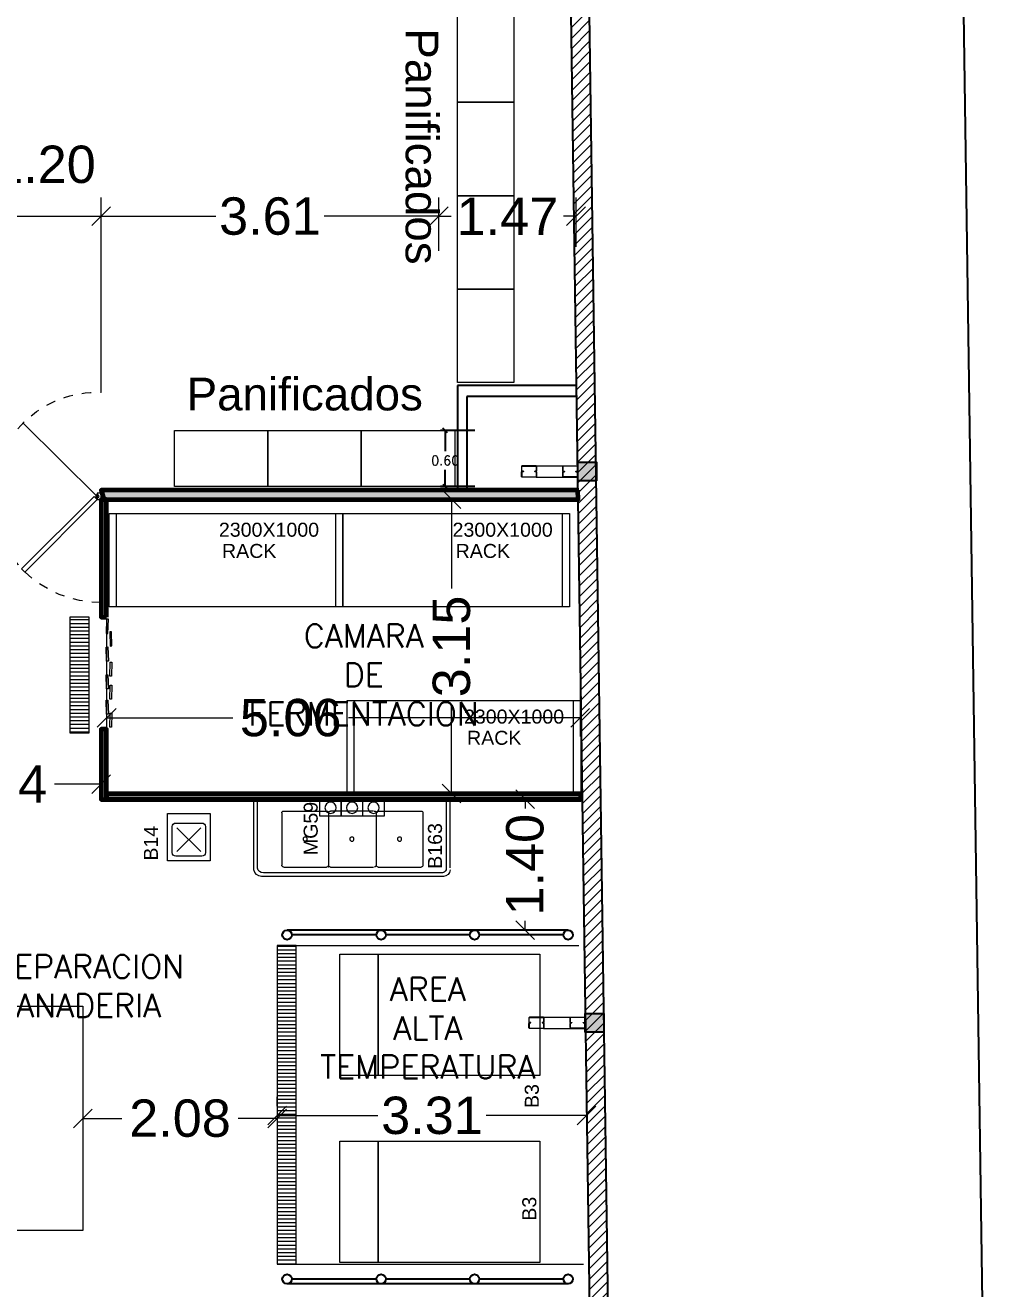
# Model space of a CAD drawing. Header units: inches. Extents: x 2 to 182, y -26 to 193.
# Drawn here: x 151.91 to 162.39, y 26.12 to 39.64 of the extents above; entities that cross this region are included whole.
import ezdxf

# ---------------------------------------------------------------- set-up
doc = ezdxf.new("R2010")
doc.units = ezdxf.units.IN
doc.header["$MEASUREMENT"] = 0
doc.linetypes.add('ACAD_ISO10W100', pattern=[18, 12, -3, 0, -3])
doc.linetypes.add('DASH_15', pattern=[0.375, 0.25, -0.125])
for name, color, linetype, lineweight in [('0-EQUIPAMIENTO-LAB', 6, 'Continuous', 9), ('0-LINEA PISO', 9, 'Continuous', 5), ('01 eje', 30, 'ACAD_ISO10W100', 9), ('ARQ-CARPINTERIAS', 4, 'Continuous', 9), ('ARQ-CORTINA PVC', 4, 'Continuous', 5), ('ARQ-REJILLAS', 4, 'Continuous', 5), ('Est-Acero', 4, 'Continuous', 13), ('Est-muro', 7, 'Continuous', 0), ('L COTAS', 1, 'Continuous', 9), ('L EQUIP', 6, 'Continuous', 9), ('L PANELES', 136, 'Continuous', 60), ('LAVADO MU', 10, 'Continuous', 5)]:
    doc.layers.add(name, color=color, linetype=linetype, lineweight=lineweight)
for name, color, linetype in [('01-COTAS ESTRUCTURA', 9, 'Continuous'), ('ARQ-TXTS LOCAL', 3, 'Continuous'), ('COMESTIBLES0-EQUIP-TXT', 3, 'Continuous'), ('DEF-GUARDARIEL', 1, 'Continuous'), ('l muro', 5, 'Continuous'), ('l olumnas', 140, 'Continuous'), ('piso', 52, 'Continuous'), ('smr acero', 170, 'Continuous')]:
    doc.layers.add(name, color=color, linetype=linetype)
doc.styles.add('2mm para 1.100', font='ARIAL.TTF')
doc.styles.add('ARIAL', font='ARIAL.TTF')
doc.styles.add('RomanS', font='romans.shx')
doc.styles.get("Standard").update_dxf_attribs({"font": 'ARIAL.TTF'})
doc.dimstyles.new('bases 1-50', dxfattribs={"dimscale": 0.5, "dimtxt": 0.2, "dimasz": 0.1, "dimexe": 0.1, "dimexo": 0.1, "dimgap": 0.1, "dimtad": 1, "dimtih": 1, "dimtoh": 1, "dimzin": 1, "dimdsep": 46, "dimtxsty": 'RomanS', "dimblk": 'OBLIQUE', "dimcen": 0.1, "dimclrd": 256, "dimclre": 256, "dimclrt": 256, "dimadec": 0, "dimazin": 0, "dimtfac": 1, "dimtmove": 0, "dimatfit": 3, "dimfxl": 0, "dimarcsym": 0})
doc.dimstyles.new('cotas 1.100', dxfattribs={"dimscale": 2, "dimtxt": 0.2, "dimasz": 0.1, "dimexe": 0.1, "dimexo": 0.05, "dimgap": 0.05, "dimtad": 0, "dimzin": 0, "dimdsep": 46, "dimtxsty": '2mm para 1.100', "dimblk": 'OBLIQUE', "dimcen": 0.09, "dimclrd": 256, "dimclre": 256, "dimclrt": 256, "dimaunit": 1, "dimadec": 3, "dimazin": 0, "dimtfac": 1, "dimtofl": 0, "dimtmove": 2, "dimatfit": 3, "dimfxl": 0, "dimtolj": 1, "dimtzin": 0, "dimlwd": -1, "dimlwe": -1, "dimarcsym": 0})

# ---------------------------------------------------------------- blocks, each defined once
blk = doc.blocks.new('terreno1')
at = {"layer": '01 eje', "ltscale": 0.05}
blk.add_line((2904.08, 736.346), (2902.361, 855.185), dxfattribs=at)
at = {"layer": 'piso'}
blk.add_lwpolyline([(2906.337, 856.866), (2908.104, 734.713)], dxfattribs=at)
blk = doc.blocks.new('A$C379A56E4')
at = {"layer": '0-EQUIPAMIENTO-LAB'}
for p, q in [((0, 0), (0, 2.1)), ((0.754, 2.1), (0.024, 2.1)), ((0.734, 2.06), (0.024, 2.06)), ((0.784, 0.09), (0.784, 1.997)), ((0.824, 0.07), (0.824, 2.017)), ((0.124, 1.78), (0.124, 1.32)), ((0.144, 1.8), (0.704, 1.8)), ((0.724, 1.78), (0.724, 1.32)), ((0.124, 0.82), (0.124, 1.28)), ((0.144, 1.3), (0.704, 1.3)), ((0.724, 1.28), (0.724, 0.82)), ((0.177, 0.933), (0, 0.933)), ((0.124, 0.77), (0.124, 0.31)), ((0.144, 0.79), (0.704, 0.79)), ((0.724, 0.77), (0.724, 0.31)), ((0.144, 0.29), (0.704, 0.29)), ((0.024, 0.04), (0.742, 0.04)), ((0.73, 0), (0, 0))]:
    blk.add_line(p, q, dxfattribs=at)
for points in [[(0.177, 1.163), (0.177, 1.392), (0, 1.392), (0, 1.163)], [(0.177, 0.703), (0.177, 1.163), (0, 1.163), (0, 0.703)]]:
    blk.add_lwpolyline(points, close=True, dxfattribs=at)
for centre, radius in [((0.424, 1.55), 0.0222), ((0.088, 1.278), 0.0603), ((0.088, 1.048), 0.0603), ((0.424, 1.05), 0.0222), ((0.088, 0.818), 0.0603), ((0.424, 0.54), 0.0222)]:
    blk.add_circle(centre, radius, dxfattribs=at)
for centre, radius, start, end in [((0.727, 2.003), 0.0571, 353.9378, 83.203), ((0.735, 2.014), 0.0882, 2.3528, 78.1383), ((0.144, 1.78), 0.02, 90, 180), ((0.704, 1.78), 0.02, 0, 90), ((0.144, 1.32), 0.02, 180, 270), ((0.144, 1.28), 0.02, 90, 180), ((0.704, 1.32), 0.02, 270, 0), ((0.704, 1.28), 0.02, 0, 90), ((0.717, 1.306), 0.0063, 270, 0), ((0.717, 1.294), 0.0063, 0, 90), ((0.144, 0.81), 0.02, 180, 270), ((0.144, 0.77), 0.02, 90, 180), ((0.704, 0.81), 0.02, 270, 0), ((0.704, 0.77), 0.02, 0, 90), ((0.144, 0.31), 0.02, 180, 270), ((0.704, 0.31), 0.02, 270, 0), ((0.738, 0.086), 0.0462, 265.0842, 4.9158), ((0.75, 0.074), 0.0742, 273.1264, 356.8736)]:
    blk.add_arc(centre, radius, start, end, dxfattribs=at)
blk = doc.blocks.new('A$C299E318D')
at = {"layer": '0-EQUIPAMIENTO-LAB'}
for p, q in [((0.102, 0.102), (0.356, 0.356)), ((0.356, 0.102), (0.102, 0.356))]:
    blk.add_line(p, q, dxfattribs=at)
blk.add_lwpolyline([(0.508, 0.457), (0.508, 0), (0, 0), (0, 0.457)], close=True, dxfattribs=at)
blk.add_lwpolyline([(0.089, 0.051, -0.414214), (0.051, 0.089), (0.051, 0.368, -0.414214), (0.089, 0.406), (0.368, 0.406, -0.414214), (0.406, 0.368), (0.406, 0.089, -0.414214), (0.368, 0.051)], format="xyb", close=True, dxfattribs=at)
blk = doc.blocks.new('RACKS 250')
for p, q in [((-1.05, -2.5), (-1.05, 0)), ((-1.05, 0), (-0.05, 0)), ((-0.05, 0), (-0.05, -2.5)), ((-1.05, -0.0762), (-0.05, -0.0762)), ((-1.05, -2.4238), (-0.05, -2.4238)), ((-0.05, -2.5), (-1.05, -2.5))]:
    blk.add_line(p, q)
blk = doc.blocks.new('PUERTA')
for p, q in [((0.04, 0), (0.834, 0.785)), ((0.04, 0), (0.834, 0.785)), ((0, -0.035), (0, 0.035)), ((0, 0.035), (0.04, 0.035)), ((0.04, 0.035), (0.04, -0.035)), ((0.04, -0.035), (0.075, 0)), ((0.075, 0), (0.85, -0.774)), ((1.16, -0.035), (1.16, 0.035)), ((1.16, 0.035), (1.2, 0.035)), ((1.2, 0.035), (1.2, -0.035)), ((0.04, -0.035), (0, -0.035)), ((0.04, -0.035), (0.814, -0.81)), ((1.2, -0.035), (1.16, -0.035)), ((0.85, -0.774), (0.814, -0.81))]:
    blk.add_line(p, q)
blk.add_circle((0.04, 0), 0.0196)
at = {"linetype": 'DASH_15', "ltscale": 0.2}
for centre, radius, start, end in [((0.04, -0.005), 1.12, 359.6736, 92.0467), ((0.014, 0.011), 1.146, 269.3146, 359.1608)]:
    blk.add_arc(centre, radius, start, end, dxfattribs=at)
blk = doc.blocks.new('_Oblique')
at = {"color": 0, "linetype": 'ByBlock', "lineweight": -2}
blk.add_line((-0.5, -0.5), (0.5, 0.5), dxfattribs=at)
blk = doc.blocks.new('*D318')
at = {"layer": 'Defpoints', "color": 0}
for p in [(152.78, 33.31), (157.845, 33.211), (157.845, 32.229)]:
    blk.add_point(p, dxfattribs=at)
at = {"layer": 'L COTAS'}
for p, q in [((152.78, 33.21), (152.78, 32.029)), ((157.845, 33.111), (157.845, 32.029)), ((152.78, 32.229), (154.13, 32.229)), ((157.845, 32.229), (155.369, 32.229))]:
    blk.add_line(p, q, dxfattribs=at)
at = {"layer": 'L COTAS', "xscale": 0.2, "yscale": 0.2, "zscale": 0.2, "rotation": 180}
blk.add_blockref('_Oblique', (152.78, 32.229), dxfattribs=at)
at = {"layer": 'L COTAS', "xscale": 0.2, "yscale": 0.2, "zscale": 0.2}
blk.add_blockref('_Oblique', (157.845, 32.229), dxfattribs=at)
at = {"layer": 'L COTAS', "insert": (154.749, 32.229), "char_height": 0.4, "attachment_point": 5, "style": '2mm para 1.100'}
blk.add_mtext('\\A1;5.06', dxfattribs=at)
blk = doc.blocks.new('*D319')
at = {"layer": 'Defpoints', "color": 0}
for p in [(156.404, 34.568), (156.404, 31.418), (156.471, 31.418)]:
    blk.add_point(p, dxfattribs=at)
at = {"layer": 'L COTAS'}
for p, q in [((156.471, 34.568), (156.471, 33.614)), ((156.504, 34.568), (156.671, 34.568)), ((156.471, 31.418), (156.471, 32.372)), ((156.504, 31.418), (156.671, 31.418))]:
    blk.add_line(p, q, dxfattribs=at)
at = {"layer": 'L COTAS', "xscale": 0.2, "yscale": 0.2, "zscale": 0.2}
for p, rotation in [((156.471, 34.568), 90), ((156.471, 31.418), 270)]:
    blk.add_blockref('_Oblique', p, dxfattribs=dict(at, rotation=rotation))
at = {"layer": 'L COTAS', "insert": (156.471, 32.993), "char_height": 0.4, "attachment_point": 5, "rotation": 90, "style": '2mm para 1.100'}
blk.add_mtext('\\A1;3.15', dxfattribs=at)
blk = doc.blocks.new('*D320')
at = {"layer": 'Defpoints', "color": 0}
for p in [(156.951, 31.358), (156.951, 29.956), (157.257, 29.956)]:
    blk.add_point(p, dxfattribs=at)
at = {"layer": 'L COTAS'}
for p, q in [((157.051, 31.358), (157.457, 31.358)), ((157.257, 31.358), (157.257, 31.257)), ((157.257, 29.956), (157.257, 30.057)), ((157.051, 29.956), (157.457, 29.956))]:
    blk.add_line(p, q, dxfattribs=at)
at = {"layer": 'L COTAS', "xscale": 0.2, "yscale": 0.2, "zscale": 0.2}
for p, rotation in [((157.257, 31.358), 90), ((157.257, 29.956), 270)]:
    blk.add_blockref('_Oblique', p, dxfattribs=dict(at, rotation=rotation))
at = {"layer": 'L COTAS', "insert": (157.257, 30.657), "char_height": 0.4, "attachment_point": 5, "rotation": 90, "style": '2mm para 1.100'}
blk.add_mtext('\\A1;1.40', dxfattribs=at)
blk = doc.blocks.new('*D322')
at = {"layer": 'Defpoints', "color": 0}
for p in [(157.915, 28.036), (154.606, 27.972), (157.915, 27.972)]:
    blk.add_point(p, dxfattribs=at)
at = {"layer": 'L COTAS'}
for p, q in [((154.606, 28.072), (154.606, 28.172)), ((154.606, 27.972), (155.68, 27.972)), ((157.915, 27.972), (156.841, 27.972)), ((157.915, 27.936), (157.915, 27.772))]:
    blk.add_line(p, q, dxfattribs=at)
at = {"layer": 'L COTAS', "xscale": 0.2, "yscale": 0.2, "zscale": 0.2, "rotation": 180}
blk.add_blockref('_Oblique', (154.606, 27.972), dxfattribs=at)
at = {"layer": 'L COTAS', "xscale": 0.2, "yscale": 0.2, "zscale": 0.2}
blk.add_blockref('_Oblique', (157.915, 27.972), dxfattribs=at)
at = {"layer": 'L COTAS', "insert": (156.261, 27.972), "char_height": 0.4, "attachment_point": 5, "style": '2mm para 1.100'}
blk.add_mtext('\\A1;3.31', dxfattribs=at)
blk = doc.blocks.new('*D335')
at = {"lineweight": -2}
for p, q in [((156.719, 35.303), (156.353, 35.303)), ((156.403, 35.303), (156.403, 35.083)), ((156.403, 34.703), (156.403, 34.883)), ((156.719, 34.703), (156.353, 34.703))]:
    blk.add_line(p, q, dxfattribs=at)
at = {"layer": 'Defpoints', "color": 0}
for p in [(156.403, 35.303), (156.769, 35.303), (156.769, 34.703)]:
    blk.add_point(p, dxfattribs=at)
at = {"lineweight": -2, "xscale": 0.05, "yscale": 0.05, "zscale": 0.05}
for p, rotation in [((156.403, 35.303), 90), ((156.403, 34.703), 270)]:
    blk.add_blockref('_Oblique', p, dxfattribs=dict(at, rotation=rotation))
at = {"insert": (156.403, 34.983), "char_height": 0.1, "attachment_point": 5, "style": 'RomanS'}
blk.add_mtext('0.60', dxfattribs=at)
blk = doc.blocks.new('base1')
at = {"layer": 'smr acero'}
h = blk.add_hatch(color=256, dxfattribs=at)
h.dxf.hatch_style = 1
h.paths.add_polyline_path([(4862.665, 1040.797), (4862.665, 1040.597), (4862.465, 1040.597), (4862.465, 1040.797)])
at = {"layer": 'Est-Acero'}
for points in [[(4862.819, 1040.757), (4862.671, 1040.757, 0.414214), (4862.665, 1040.751), (4862.665, 1040.703, 0.414214), (4862.671, 1040.697), (4862.685, 1040.697), (4862.685, 1040.699), (4862.673, 1040.699, -0.414214), (4862.667, 1040.705), (4862.667, 1040.749, -0.414214), (4862.673, 1040.755), (4862.817, 1040.755, -0.414214), (4862.823, 1040.749), (4862.823, 1040.705, -0.414214), (4862.817, 1040.699), (4862.805, 1040.699), (4862.805, 1040.697), (4862.819, 1040.697, 0.414214), (4862.825, 1040.703), (4862.825, 1040.751, 0.414214)], [(4863.111, 1040.757), (4863.259, 1040.757, -0.414214), (4863.265, 1040.751), (4863.265, 1040.703, -0.414214), (4863.259, 1040.697), (4863.245, 1040.697), (4863.245, 1040.699), (4863.257, 1040.699, 0.414214), (4863.263, 1040.705), (4863.263, 1040.749, 0.414214), (4863.257, 1040.755), (4863.113, 1040.755, 0.414214), (4863.107, 1040.749), (4863.107, 1040.705, 0.414214), (4863.113, 1040.699), (4863.125, 1040.699), (4863.125, 1040.697), (4863.111, 1040.697, -0.414214), (4863.105, 1040.703), (4863.105, 1040.751, -0.414214)], [(4862.819, 1040.637), (4862.671, 1040.637, -0.414214), (4862.665, 1040.643), (4862.665, 1040.691, -0.414214), (4862.671, 1040.697), (4862.685, 1040.697), (4862.685, 1040.695), (4862.673, 1040.695, 0.414214), (4862.667, 1040.689), (4862.667, 1040.645, 0.414214), (4862.673, 1040.639), (4862.817, 1040.639, 0.414214), (4862.823, 1040.645), (4862.823, 1040.689, 0.414214), (4862.817, 1040.695), (4862.805, 1040.695), (4862.805, 1040.697), (4862.819, 1040.697, -0.414214), (4862.825, 1040.691), (4862.825, 1040.643, -0.414214)], [(4863.111, 1040.637), (4863.259, 1040.637, 0.414214), (4863.265, 1040.643), (4863.265, 1040.691, 0.414214), (4863.259, 1040.697), (4863.245, 1040.697), (4863.245, 1040.695), (4863.257, 1040.695, -0.414214), (4863.263, 1040.689), (4863.263, 1040.645, -0.414214), (4863.257, 1040.639), (4863.113, 1040.639, -0.414214), (4863.107, 1040.645), (4863.107, 1040.689, -0.414214), (4863.113, 1040.695), (4863.125, 1040.695), (4863.125, 1040.697), (4863.111, 1040.697, 0.414214), (4863.105, 1040.691), (4863.105, 1040.643, 0.414214)]]:
    blk.add_lwpolyline(points, format="xyb", close=True, dxfattribs=at)
at = {"layer": 'Est-muro'}
for p, q in [((4863.111, 1040.757), (4862.809, 1040.757)), ((4863.111, 1040.637), (4862.809, 1040.637))]:
    blk.add_line(p, q, dxfattribs=at)
at = {"layer": 'l olumnas'}
blk.add_lwpolyline([(4862.465, 1040.597), (4862.665, 1040.597), (4862.665, 1040.797), (4862.465, 1040.797)], close=True, dxfattribs=at)
blk = doc.blocks.new('*D468')
at = {"layer": 'Defpoints', "color": 0}
for p in [(150.478, 31.52), (150.478, 31.355), (152.72, 31.355)]:
    blk.add_point(p, dxfattribs=at)
at = {"layer": 'L COTAS'}
for p, q in [((150.478, 31.455), (150.478, 31.72)), ((152.72, 31.455), (152.72, 31.72)), ((150.478, 31.52), (150.977, 31.52)), ((152.72, 31.52), (152.221, 31.52))]:
    blk.add_line(p, q, dxfattribs=at)
at = {"layer": 'L COTAS', "xscale": 0.2, "yscale": 0.2, "zscale": 0.2, "rotation": 180}
blk.add_blockref('_Oblique', (150.478, 31.52), dxfattribs=at)
at = {"layer": 'L COTAS', "xscale": 0.2, "yscale": 0.2, "zscale": 0.2}
blk.add_blockref('_Oblique', (152.72, 31.52), dxfattribs=at)
at = {"layer": 'L COTAS', "insert": (151.599, 31.52), "char_height": 0.4, "attachment_point": 5, "style": '2mm para 1.100'}
blk.add_mtext('\\A1;2.24', dxfattribs=at)
blk = doc.blocks.new('*D469')
at = {"layer": 'Defpoints', "color": 0}
for p in [(152.524, 27.972), (152.524, 27.942), (154.606, 27.972)]:
    blk.add_point(p, dxfattribs=at)
at = {"layer": 'L COTAS'}
for p, q in [((152.524, 27.942), (152.942, 27.942)), ((152.524, 27.872), (152.524, 27.742)), ((154.606, 27.942), (154.188, 27.942)), ((154.606, 27.872), (154.606, 27.742))]:
    blk.add_line(p, q, dxfattribs=at)
at = {"layer": 'L COTAS', "xscale": 0.2, "yscale": 0.2, "zscale": 0.2, "rotation": 180}
blk.add_blockref('_Oblique', (152.524, 27.942), dxfattribs=at)
at = {"layer": 'L COTAS', "xscale": 0.2, "yscale": 0.2, "zscale": 0.2}
blk.add_blockref('_Oblique', (154.606, 27.942), dxfattribs=at)
at = {"layer": 'L COTAS', "insert": (153.565, 27.942), "char_height": 0.4, "attachment_point": 5, "style": '2mm para 1.100'}
blk.add_mtext('\\A1;2.08', dxfattribs=at)
blk = doc.blocks.new('*D352')
at = {"layer": 'Defpoints', "color": 0}
for p in [(152.72, 37.596), (151.52, 35.611), (152.72, 35.612)]:
    blk.add_point(p, dxfattribs=at)
at = {"layer": 'L COTAS'}
for p, q in [((151.52, 35.711), (151.52, 37.796)), ((152.72, 35.712), (152.72, 37.796)), ((151.52, 37.596), (152.72, 37.596))]:
    blk.add_line(p, q, dxfattribs=at)
at = {"layer": 'L COTAS', "xscale": 0.2, "yscale": 0.2, "zscale": 0.2, "rotation": 180}
blk.add_blockref('_Oblique', (151.52, 37.596), dxfattribs=at)
at = {"layer": 'L COTAS', "xscale": 0.2, "yscale": 0.2, "zscale": 0.2}
blk.add_blockref('_Oblique', (152.72, 37.596), dxfattribs=at)
at = {"layer": 'L COTAS', "insert": (152.12, 38.15), "char_height": 0.4, "attachment_point": 5, "style": '2mm para 1.100'}
blk.add_mtext('\\A1;1.20', dxfattribs=at)
blk = doc.blocks.new('*D353')
at = {"layer": 'Defpoints', "color": 0}
for p in [(156.335, 37.596), (156.335, 37.128), (152.72, 35.612)]:
    blk.add_point(p, dxfattribs=at)
at = {"layer": 'L COTAS'}
for p, q in [((152.72, 35.712), (152.72, 37.796)), ((156.335, 37.228), (156.335, 37.796)), ((152.72, 37.596), (153.947, 37.596)), ((156.335, 37.596), (155.108, 37.596))]:
    blk.add_line(p, q, dxfattribs=at)
at = {"layer": 'L COTAS', "xscale": 0.2, "yscale": 0.2, "zscale": 0.2, "rotation": 180}
blk.add_blockref('_Oblique', (152.72, 37.596), dxfattribs=at)
at = {"layer": 'L COTAS', "xscale": 0.2, "yscale": 0.2, "zscale": 0.2}
blk.add_blockref('_Oblique', (156.335, 37.596), dxfattribs=at)
at = {"layer": 'L COTAS', "insert": (154.527, 37.596), "char_height": 0.4, "attachment_point": 5, "style": '2mm para 1.100'}
blk.add_mtext('\\A1;3.61', dxfattribs=at)
blk = doc.blocks.new('*D354')
at = {"layer": 'Defpoints', "color": 0}
for p in [(157.802, 37.596), (156.335, 37.128), (157.802, 37.168)]:
    blk.add_point(p, dxfattribs=at)
at = {"layer": 'L COTAS'}
for p, q in [((156.335, 37.228), (156.335, 37.796)), ((157.802, 37.268), (157.802, 37.796)), ((156.335, 37.596), (156.468, 37.596)), ((157.802, 37.596), (157.669, 37.596))]:
    blk.add_line(p, q, dxfattribs=at)
at = {"layer": 'L COTAS', "xscale": 0.2, "yscale": 0.2, "zscale": 0.2, "rotation": 180}
blk.add_blockref('_Oblique', (156.335, 37.596), dxfattribs=at)
at = {"layer": 'L COTAS', "xscale": 0.2, "yscale": 0.2, "zscale": 0.2}
blk.add_blockref('_Oblique', (157.802, 37.596), dxfattribs=at)
at = {"layer": 'L COTAS', "insert": (157.068, 37.596), "char_height": 0.4, "attachment_point": 5, "style": '2mm para 1.100'}
blk.add_mtext('\\A1;1.47', dxfattribs=at)

msp = doc.modelspace()

# ---------------------------------------------------------------- hatches: boundary and pattern name
at = {"layer": 'ARQ-REJILLAS'}
h = msp.add_hatch(dxfattribs=at)
h.set_pattern_fill('_USER', color=256, scale=0.04, angle=540, style=0, pattern_type=0)
h.set_pattern_definition([(180, (-3247.665757, -725.480347), (-1e-17, -0.04), [])])
h.paths.add_polyline_path([(152.388, 33.309), (152.588, 33.309), (152.588, 32.066), (152.388, 32.066)])
h = msp.add_hatch(dxfattribs=at)
h.set_pattern_fill('_USER', color=256, scale=0.04, angle=540, style=0, pattern_type=0)
h.set_pattern_definition([(180, (-3247.692948, -724.613092), (-1e-17, -0.04), [])])
h.paths.add_polyline_path([(154.606, 29.792), (154.606, 26.383), (154.806, 26.383), (154.806, 29.792)])
at = {"layer": 'L PANELES'}
h = msp.add_hatch(color=256, dxfattribs=at)
h.dxf.hatch_style = 1
h.paths.add_polyline_path([(157.823, 34.667), (152.72, 34.665), (152.72, 34.565), (157.824, 34.567)])
h = msp.add_hatch(color=256, dxfattribs=at)
h.dxf.hatch_style = 1
h.paths.add_polyline_path([(152.78, 34.568), (152.72, 34.568), (152.72, 33.31), (152.78, 33.31)])
h = msp.add_hatch(color=256, dxfattribs=at)
h.dxf.hatch_style = 1
h.paths.add_polyline_path([(152.78, 32.11), (152.72, 32.11), (152.72, 31.355), (152.78, 31.355)])
h = msp.add_hatch(color=256, dxfattribs=at)
h.dxf.hatch_style = 1
h.paths.add_polyline_path([(157.853, 31.415), (152.78, 31.415), (152.78, 31.355), (157.853, 31.355)])
at = {"layer": 'LAVADO MU'}
h = msp.add_hatch(dxfattribs=at)
h.set_pattern_fill('ANSI31', color=256, scale=0.025)
h.set_pattern_definition([(45, (-3334.64458, -725.48035), (-0.0561266008, 0.0561266008), [])])
h.paths.add_polyline_path([(157.342, 67.912), (157.541, 67.912), (157.104, 98.162), (156.904, 98.162)])
h.paths.add_polyline_path([(157.576, 65.512), (157.376, 65.512), (157.971, 24.415), (158.17, 24.415), (158.17, 24.416)])

# ---------------------------------------------------------------- linework, layer by layer
at = {"layer": '0-EQUIPAMIENTO-LAB'}
for points in [[(155.685, 29.7), (155.685, 28.4), (155.275, 28.4), (155.275, 29.7)], [(157.415, 29.7), (157.415, 28.4), (155.685, 28.4), (155.685, 29.7)], [(152.524, 29.142), (152.524, 26.742), (151.324, 26.742), (151.324, 29.142)], [(155.685, 27.7), (155.685, 26.4), (155.275, 26.4), (155.275, 27.7)], [(157.415, 27.7), (157.415, 26.4), (155.685, 26.4), (155.685, 27.7)]]:
    msp.add_lwpolyline(points, close=True, dxfattribs=at)
at = {"layer": '0-LINEA PISO'}
for p, q in [((154.806, 29.792), (157.831, 29.792)), ((154.806, 26.383), (157.881, 26.383))]:
    msp.add_line(p, q, dxfattribs=at)
at = {"layer": 'ARQ-CORTINA PVC'}
for points in [[(152.798, 33.283), (152.779, 33.284), (152.773, 33.133), (152.792, 33.133)], [(152.832, 33.148), (152.813, 33.148), (152.818, 32.997), (152.837, 32.998)], [(152.798, 32.836), (152.779, 32.835), (152.773, 32.986), (152.792, 32.987)], [(152.832, 32.674), (152.813, 32.675), (152.818, 32.825), (152.837, 32.825)], [(152.798, 32.539), (152.779, 32.539), (152.773, 32.689), (152.792, 32.69)], [(152.832, 32.427), (152.813, 32.428), (152.818, 32.579), (152.837, 32.578)], [(152.798, 32.268), (152.779, 32.267), (152.773, 32.418), (152.792, 32.419)], [(152.832, 32.128), (152.813, 32.128), (152.818, 32.279), (152.837, 32.278)]]:
    msp.add_lwpolyline(points, close=True, dxfattribs=at)
at = {"layer": 'ARQ-REJILLAS'}
for points in [[(152.388, 33.309), (152.588, 33.309), (152.588, 32.066), (152.388, 32.066)], [(152.388, 33.309), (152.588, 33.309), (152.588, 32.066), (152.388, 32.066)], [(154.606, 29.792), (154.606, 26.383), (154.806, 26.383), (154.806, 29.792)]]:
    msp.add_lwpolyline(points, close=True, dxfattribs=at)
at = {"layer": 'DEF-GUARDARIEL'}
for p, q in [((157.717, 29.956), (154.71, 29.956)), ((155.666, 29.905), (154.762, 29.905)), ((156.674, 29.905), (155.77, 29.905)), ((157.674, 29.905), (156.77, 29.905)), ((157.717, 26.172), (154.71, 26.172)), ((155.666, 26.223), (154.762, 26.223)), ((156.674, 26.223), (155.77, 26.223)), ((157.674, 26.223), (156.77, 26.223))]:
    msp.add_line(p, q, dxfattribs=at)
for centre in [(154.71, 29.905), (155.717, 29.905), (156.717, 29.905), (157.717, 29.905), (154.71, 26.223), (155.717, 26.223), (156.717, 26.223), (157.717, 26.223)]:
    msp.add_circle(centre, 0.0504, dxfattribs=at)
at = {"layer": 'L EQUIP'}
for points in [[(156.535, 38.817), (156.535, 39.817), (157.135, 39.817), (157.135, 38.817)], [(156.535, 37.817), (156.535, 38.817), (157.135, 38.817), (157.135, 37.817)], [(156.535, 36.817), (156.535, 37.817), (157.135, 37.817), (157.135, 36.817)], [(156.535, 35.817), (156.535, 36.817), (157.135, 36.817), (157.135, 35.817)], [(154.505, 34.703), (153.505, 34.703), (153.505, 35.303), (154.505, 35.303)], [(155.505, 34.703), (154.505, 34.703), (154.505, 35.303), (155.505, 35.303)], [(156.505, 34.703), (155.505, 34.703), (155.505, 35.303), (156.505, 35.303)]]:
    msp.add_lwpolyline(points, close=True, dxfattribs=at)
at = {"layer": 'l muro'}
for p, q in [((157.806, 35.787), (156.535, 35.787)), ((156.535, 35.787), (156.535, 34.667)), ((157.808, 35.667), (156.635, 35.667)), ((156.635, 35.667), (156.635, 34.667))]:
    msp.add_line(p, q, dxfattribs=at)
msp.add_lwpolyline([(158.212, 21.446), (157.577, 65.512), (157.376, 65.512), (158.01, 21.446)], dxfattribs=at)
at = {"layer": 'L PANELES'}
for points in [[(157.823, 34.667), (152.72, 34.665), (152.75, 34.565), (157.824, 34.567)], [(152.78, 33.306), (152.78, 34.565), (152.72, 34.565), (152.72, 33.306)], [(152.78, 31.355), (152.78, 32.106), (152.72, 32.106), (152.72, 31.355)], [(157.853, 31.415), (152.78, 31.415), (152.78, 31.355), (157.853, 31.355)], [(152.78, 31.415), (157.853, 31.415), (157.853, 31.355), (152.78, 31.355)]]:
    msp.add_lwpolyline(points, close=True, dxfattribs=at)

# ---------------------------------------------------------------- block references
at = {"layer": '0-EQUIPAMIENTO-LAB'}
for name, p, rotation in [('RACKS 250', (152.808, 34.465), 90), ('RACKS 250', (155.232, 34.465), 90), ('RACKS 250', (155.353, 32.465), 90), ('A$C299E318D', (153.888, 30.697), 89.99999999999999)]:
    msp.add_blockref(name, p, dxfattribs=dict(at, rotation=rotation))
at = {"layer": '0-EQUIPAMIENTO-LAB', "xscale": -1, "rotation": 90}
msp.add_blockref('A$C379A56E4', (156.454, 31.355), dxfattribs=at)
at = {"layer": '01-COTAS ESTRUCTURA', "xscale": -1}
for p in [(5020.485, -1005.832), (5020.564, -1011.732)]:
    msp.add_blockref('base1', p, dxfattribs=at)
at = {"layer": 'ARQ-CARPINTERIAS', "xscale": -1}
msp.add_blockref('PUERTA', (152.72, 34.599), dxfattribs=at)
at = {"layer": 'l muro'}
msp.add_blockref('terreno1', (-2745.715, -725.48), dxfattribs=at)

# ---------------------------------------------------------------- texts
at = {"layer": 'ARQ-TXTS LOCAL', "char_height": 0.25, "width": 1.60952, "attachment_point": 2, "style": 'RomanS'}
for s, insert in [('CAMARA DE FERMENTACION', (155.531, 33.23)), ('PREPARACION PANADERIA', (152.475, 29.691)), ('AREA ALTA TEMPERATURA', (156.217, 29.451))]:
    msp.add_mtext(s, dxfattribs=dict(at, insert=insert))
at = {"layer": 'COMESTIBLES0-EQUIP-TXT', "style": 'ARIAL'}
for s, p in [('2300X1000', (153.981, 34.167)), ('2300X1000', (156.481, 34.167)), ('RACK', (154.014, 33.94)), ('RACK', (156.514, 33.94)), ('2300X1000', (156.603, 32.167)), ('RACK', (156.636, 31.94))]:
    msp.add_text(s, height=0.15, dxfattribs=at).set_placement(p)
for s, p in [('MG59', (155.038, 30.759)), ('B14', (153.328, 30.701)), ('B163', (156.368, 30.613)), ('B3', (157.404, 28.053)), ('B3', (157.377, 26.847))]:
    msp.add_text(s, height=0.15, rotation=90, dxfattribs=at).set_placement(p)
at = {"layer": 'L EQUIP', "linetype": 'ByBlock', "ltscale": 0.01, "insert": (156.329, 39.607), "char_height": 0.35, "width": 6.39684, "attachment_point": 1, "rotation": 270}
msp.add_mtext('Panificados', dxfattribs=at)
at = {"layer": 'L EQUIP', "linetype": 'ByBlock', "ltscale": 0.01, "insert": (153.636, 35.869), "char_height": 0.35, "width": 6.39684, "attachment_point": 1}
msp.add_mtext('Panificados', dxfattribs=at)

# ---------------------------------------------------------------- dimensions: what is measured, and where the dimension line sits
dim = msp.add_linear_dim(base=(156.403, 35.303), p1=(156.769, 34.703), p2=(156.769, 35.303), angle=90, dimstyle='bases 1-50')
dim.commit()
dim.dimension.update_dxf_attribs({"geometry": '*D335', "text_midpoint": (156.403, 34.983), "dimtype": 160})
at = {"layer": 'L COTAS'}
for base, p1, p2, picture, middle in [((152.72, 37.596), (151.52, 35.611), (152.72, 35.612), '*D352', (152.12, 38.15)), ((156.3348, 37.5962), (152.7199, 35.6119), (156.3348, 37.1281), '*D353', (154.5273, 37.5962)), ((157.802, 37.596), (156.335, 37.128), (157.802, 37.168), '*D354', (157.068, 37.596)), ((150.478, 31.52), (152.72, 31.355), (150.478, 31.355), '*D468', (151.599, 31.52)), ((152.524, 27.942), (154.606, 27.972), (152.524, 27.972), '*D469', (153.565, 27.942)), ((157.915, 27.972), (154.606, 27.972), (157.915, 28.036), '*D322', (156.261, 27.972))]:
    dim = msp.add_linear_dim(base=base, p1=p1, p2=p2, dimstyle='cotas 1.100', override={"dimfxl": 0.1, "dimarcsym": 1}, dxfattribs=at)
    dim.commit()
    dim.dimension.update_dxf_attribs({"geometry": picture, "text_midpoint": middle})
for base, p1, p2, picture, middle in [((156.471, 31.418), (156.404, 34.568), (156.404, 31.418), '*D319', (156.471, 32.993)), ((157.257, 29.956), (156.951, 31.358), (156.951, 29.956), '*D320', (157.257, 30.657))]:
    dim = msp.add_linear_dim(base=base, p1=p1, p2=p2, angle=90, dimstyle='cotas 1.100', override={"dimfxl": 0.1, "dimarcsym": 1}, dxfattribs=at)
    dim.commit()
    dim.dimension.update_dxf_attribs({"geometry": picture, "text_midpoint": middle})
dim = msp.add_linear_dim(base=(157.8445, 32.2285), p1=(152.7796, 33.3096), p2=(157.8445, 33.2113), dimstyle='cotas 1.100', override={"dimfxl": 0.1, "dimarcsym": 1}, dxfattribs=at)
dim.commit()
dim.dimension.update_dxf_attribs({"geometry": '*D318', "text_midpoint": (154.7493, 32.2285), "dimtype": 160})

doc.saveas('drawing.dxf')
